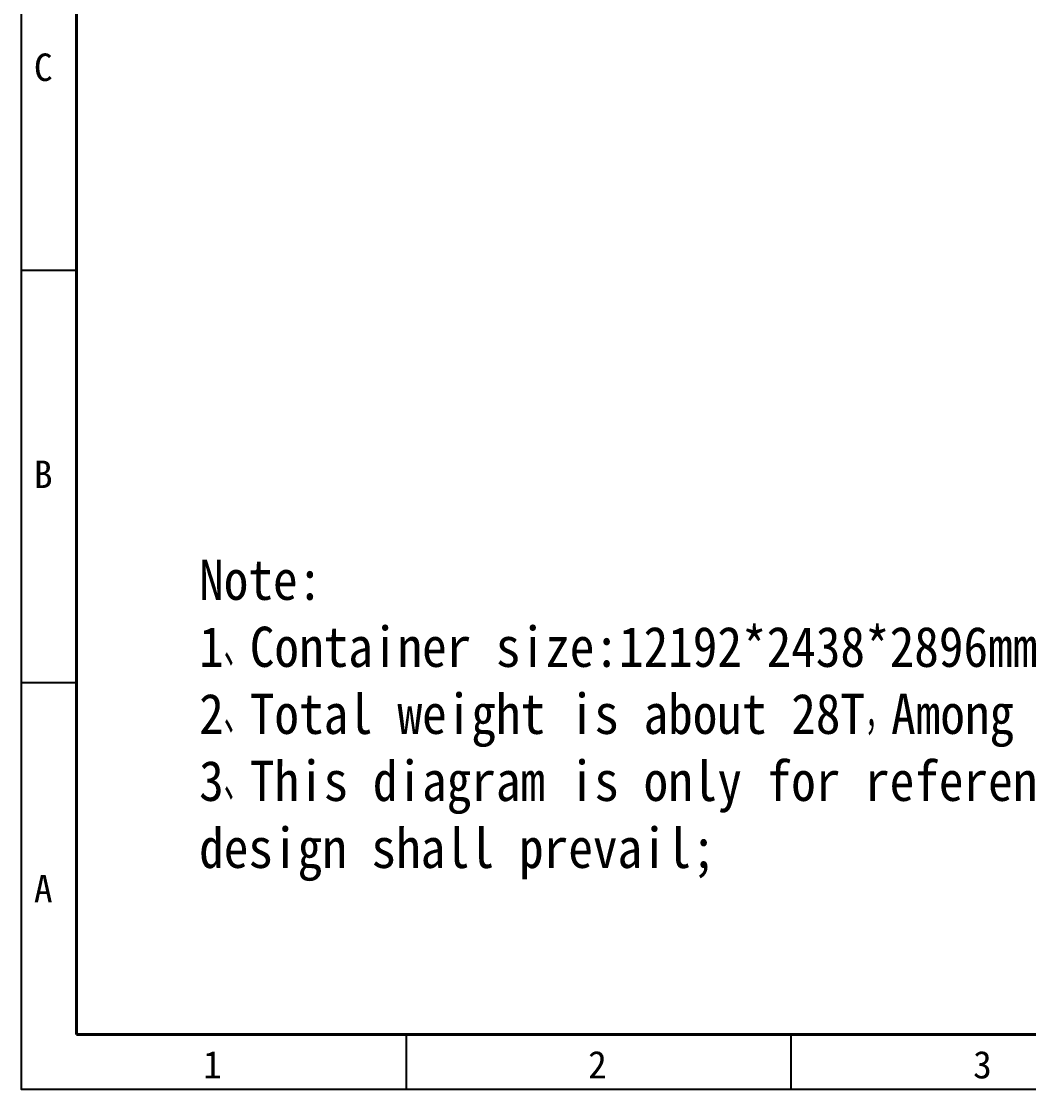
# Model space of a CAD drawing. Extents: x 59521 to 184406, y -1257 to 56672.
# Drawn here: x 59521 to 67799, y -1257 to 7520 of the extents above; entities that cross this region are included whole.
import ezdxf

# ---------------------------------------------------------------- set-up
doc = ezdxf.new("R2010")
doc.units = 0
doc.header["$MEASUREMENT"] = 0
doc.layers.get('0').update_dxf_attribs({"linetype": 'CONTINUOUS'})
doc.layers.add('FORM', color=7, linetype='CONTINUOUS')
doc.styles.add('GB', font='gbenor.shx', dxfattribs={"bigfont": 'gbcbig.shx'})
doc.styles.add('KEHUA', font='STFANGSO.TTF')

# ---------------------------------------------------------------- blocks, each defined once
blk = doc.blocks.new('WET5Y56YRFTWEDFWRW536T4TE4RWEFWE')
at = {"layer": 'FORM', "color": 4}
for p, q in [((150620.8, -51107.5), (150949.1, -51107.5)), ((150620.8, -53570.3), (150949.1, -53570.3)), ((152919.4, -56000.2), (152919.4, -55671.9)), ((155217.9, -56000.2), (155217.9, -55671.9))]:
    blk.add_line(p, q, dxfattribs=at)
at = {"layer": 'FORM', "color": 6}
blk.add_lwpolyline([(150620.8, -36495.1), (178203.8, -36495.1), (178203.8, -56000.2), (150620.8, -56000.2)], close=True, dxfattribs=at)
at = {"layer": 'FORM', "color": 8, "lineweight": 40}
blk.add_lwpolyline([(150949.1, -55671.9), (177875.4, -55671.9), (177875.4, -36823.5), (150949.1, -36823.5)], close=True, dxfattribs=at)
at = {"layer": 'FORM', "color": 4, "style": 'KEHUA'}
for s, height, p in [('C', 164.2, (150695.6, -49978.8)), ('B', 164.2, (150695.6, -52408.7)), ('A  ', 164.18, (150695.6, -54882.2)), ('1', 164.2, (151706.2, -55933.3)), ('2', 164.2, (154004.8, -55933.3)), ('3', 164.2, (156303.4, -55933.3))]:
    blk.add_text(s, height=height, dxfattribs=at).set_placement(p)

msp = doc.modelspace()

# ---------------------------------------------------------------- block references
at = {"lineweight": -3, "xscale": 1.37632111327548, "yscale": 1.37632111327427, "zscale": 1.37632111327427}
msp.add_blockref('WET5Y56YRFTWEDFWRW536T4TE4RWEFWE', (-147781.572, 75817.136), dxfattribs=at)

# ---------------------------------------------------------------- texts
at = {"color": 1, "insert": (60981.978, 3097.235), "char_height": 330.317067, "width": 16275.38678, "attachment_point": 1, "style": 'GB'}
msp.add_mtext('{\\W0.9;\\fSimSun|b0|i0|c134|p0;Note:\\P1\\Fgbenor,gbcbig|c134;、\\fSimSun|b0|i0|c134|p0;Container size:12192*2438*2896mm (W*D*H);\\P\\fSimSun|b0|i0|c134|p0;2\\Fgbenor,gbcbig|c134;、\\fSimSun|b0|i0|c134|p0;Total weight is about 28T\\Fgbenor,gbcbig|c134;，\\fSimSun|b0|i0|c134|p0;Among them, the total oil \\T0.9;weight\\T1; is 2.3T;\\P\\fSimSun|b0|i0|c134|p0;3\\Fgbenor,gbcbig|c134;、\\fSimSun|b0|i0|c134|p0;This diagram is only for reference in the preliminary plan, and the final \\fSimSun|b0|i0|c134|p0;design shall prevail;}', dxfattribs=at)

doc.saveas('drawing.dxf')
